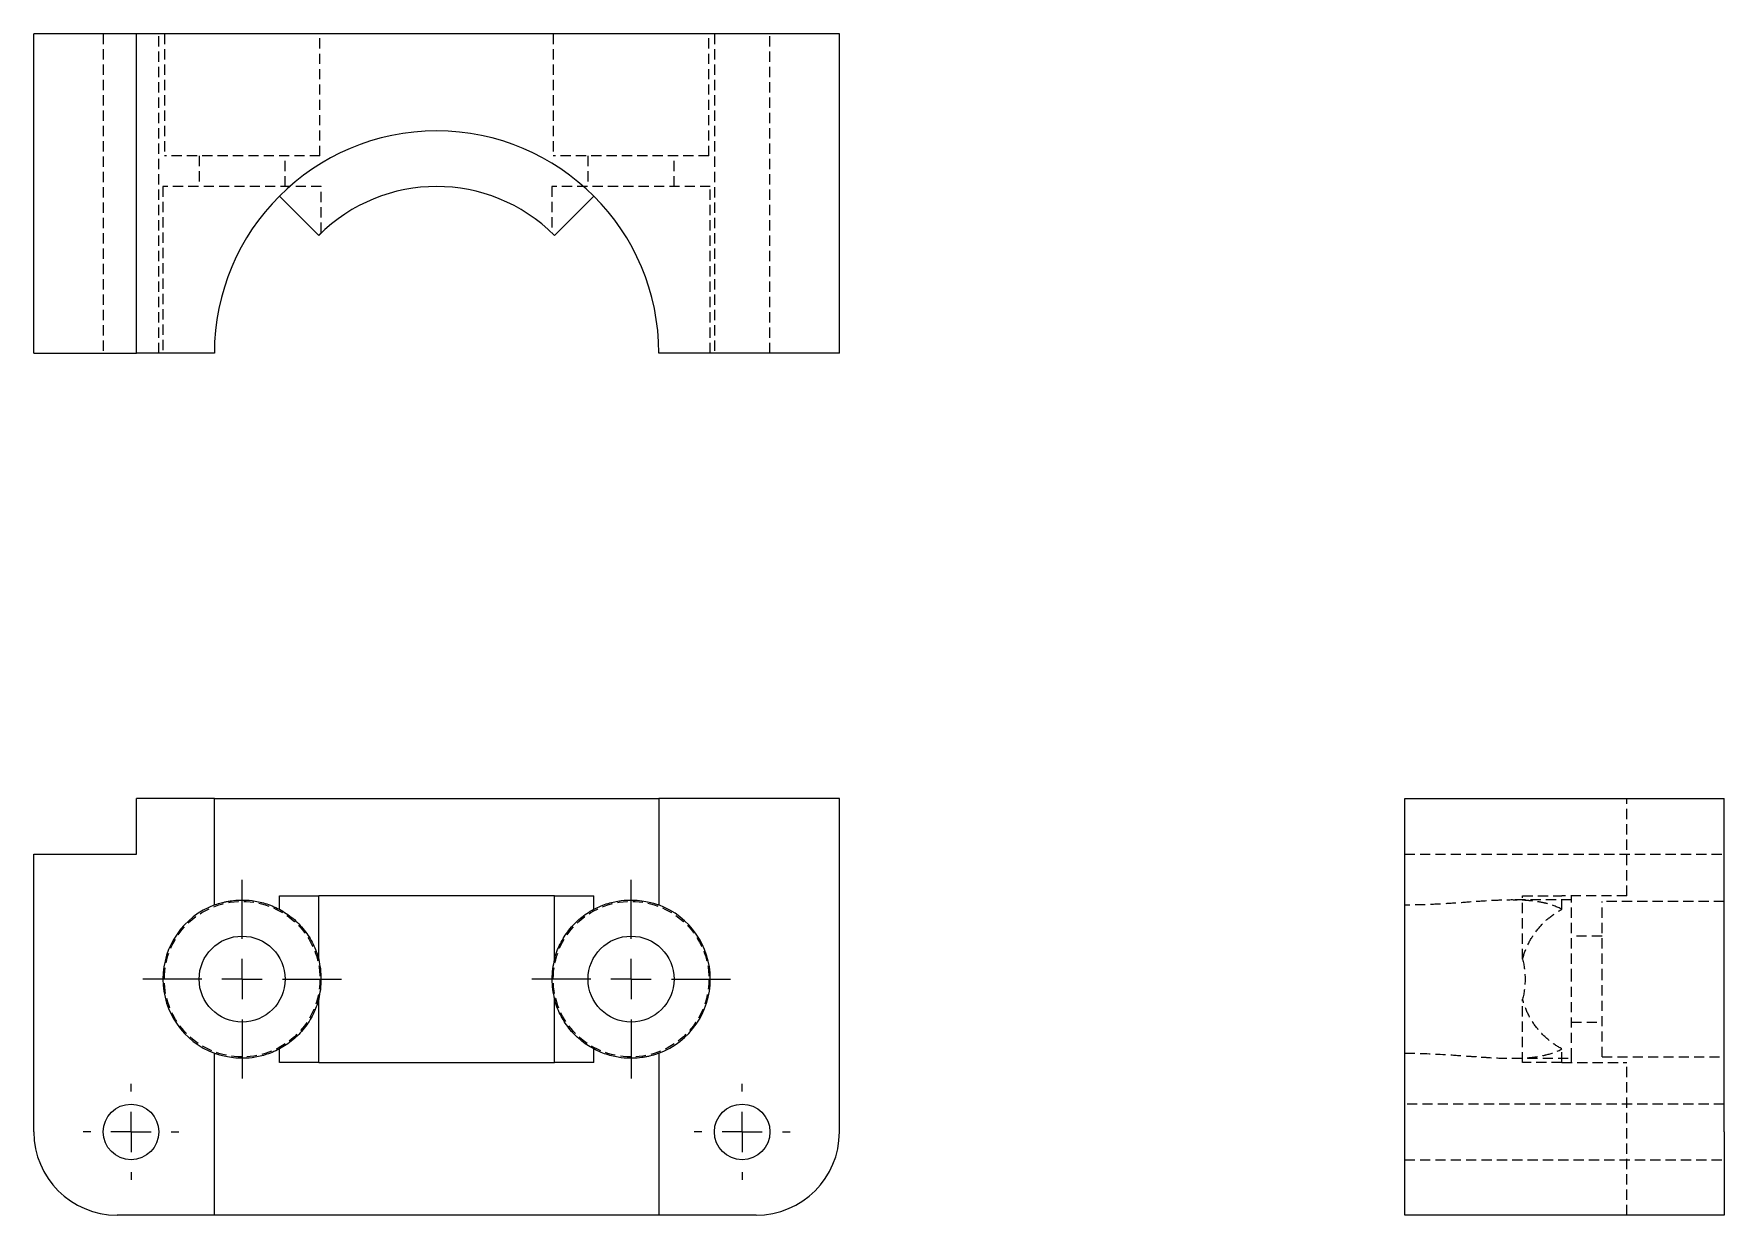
# Model space of a CAD drawing. Header units: millimetres. Extents: x 33 to 243, y 31 to 178.
import ezdxf

# ---------------------------------------------------------------- set-up
doc = ezdxf.new("R2010")
doc.units = ezdxf.units.MM
doc.linetypes.add('HIDDEN', pattern=[1.905, 1.27, -0.635])
doc.layers.add('10', color=7, linetype='Continuous')

# ---------------------------------------------------------------- blocks, each defined once
blk = doc.blocks.new('SW_CENTERMARKSYMBOL_0')
at = {"layer": '10', "color": 0}
for p, q in [((0, 5), (0, 12.33)), ((0, 0), (0, 2.5)), ((-5, 0), (-12.33, 0)), ((0, 0), (-2.5, 0)), ((0, 0), (0, -2.5)), ((0, 0), (2.5, 0)), ((5, 0), (12.33, 0)), ((0, -5), (0, -12.33))]:
    blk.add_line(p, q, dxfattribs=at)
blk = doc.blocks.new('SW_CENTERMARKSYMBOL_1')
at = {"layer": '10', "color": 0}
for p, q in [((0, 5), (0, 12.33)), ((0, 0), (0, 2.5)), ((-5, 0), (-12.33, 0)), ((0, 0), (-2.5, 0)), ((0, 0), (0, -2.5)), ((0, 0), (2.5, 0)), ((5, 0), (12.33, 0)), ((0, -5), (0, -12.33))]:
    blk.add_line(p, q, dxfattribs=at)
blk = doc.blocks.new('SW_CENTERMARKSYMBOL_2')
at = {"layer": '10', "color": 0}
for p, q in [((0, 5), (0, 5.95)), ((0, 0), (0, 2.5)), ((-5, 0), (-5.95, 0)), ((0, 0), (-2.5, 0)), ((0, 0), (0, -2.5)), ((0, 0), (2.5, 0)), ((5, 0), (5.95, 0)), ((0, -5), (0, -5.95))]:
    blk.add_line(p, q, dxfattribs=at)
blk = doc.blocks.new('SW_CENTERMARKSYMBOL_3')
at = {"layer": '10', "color": 0}
for p, q in [((0, 5), (0, 5.95)), ((0, 0), (0, 2.5)), ((-5, 0), (-5.95, 0)), ((0, 0), (-2.5, 0)), ((0, 0), (0, -2.5)), ((0, 0), (2.5, 0)), ((5, 0), (5.95, 0)), ((0, -5), (0, -5.95))]:
    blk.add_line(p, q, dxfattribs=at)

msp = doc.modelspace()

# ---------------------------------------------------------------- linework, layer by layer
at = {"color": 7, "linetype": 'Continuous', "lineweight": 25}
for p, q in [((33, 138.17), (33, 177.83)), ((45.76, 177.83), (33, 177.83)), ((133, 177.83), (45.76, 177.83)), ((45.76, 138.17), (45.76, 177.83)), ((133, 138.17), (133, 177.83)), ((63.49, 157.68), (68.37, 152.8)), ((97.63, 152.8), (102.51, 157.68)), ((33, 138.17), (45.76, 138.17)), ((55.41, 138.17), (45.76, 138.17)), ((133, 138.17), (110.59, 138.17)), ((45.76, 75.97), (45.76, 82.86)), ((55.41, 82.86), (45.76, 82.86)), ((55.41, 69.65), (55.41, 82.86)), ((55.41, 82.86), (110.59, 82.86)), ((110.59, 82.86), (110.59, 69.65)), ((133, 82.86), (110.59, 82.86)), ((133, 41.48), (133, 82.86)), ((203.17, 41.48), (203.17, 82.86)), ((203.17, 82.86), (242.83, 82.86)), ((242.83, 41.48), (242.83, 82.86)), ((33, 75.97), (45.76, 75.97)), ((33, 41.48), (33, 75.97)), ((63.49, 69.12), (63.49, 70.79)), ((63.49, 70.79), (68.37, 70.79)), ((68.37, 62.93), (68.37, 70.79)), ((97.63, 70.79), (68.37, 70.79)), ((97.63, 62.93), (97.63, 70.79)), ((97.63, 70.79), (102.51, 70.79)), ((102.51, 69.12), (102.51, 70.79)), ((68.37, 50.1), (68.37, 57.96)), ((97.63, 50.1), (97.63, 57.96)), ((55.41, 31.14), (55.41, 51.25)), ((63.49, 50.1), (63.49, 51.78)), ((102.51, 50.1), (102.51, 51.78)), ((110.59, 51.25), (110.59, 31.14)), ((68.37, 50.1), (63.49, 50.1)), ((68.37, 50.1), (97.63, 50.1)), ((102.51, 50.1), (97.63, 50.1)), ((203.17, 31.14), (203.17, 41.48)), ((242.83, 41.48), (242.83, 31.14)), ((55.41, 31.14), (43.34, 31.14)), ((110.59, 31.14), (55.41, 31.14)), ((122.66, 31.14), (110.59, 31.14)), ((242.83, 31.14), (203.17, 31.14))]:
    msp.add_line(p, q, dxfattribs=at)
at = {"color": 7, "linetype": 'HIDDEN', "lineweight": 18}
for p, q in [((41.62, 177.83), (41.62, 138.17)), ((48.52, 138.17), (48.52, 177.83)), ((49.21, 177.83), (49.21, 162.66)), ((68.52, 162.66), (68.52, 177.83)), ((97.48, 177.83), (97.48, 162.66)), ((116.79, 162.66), (116.79, 177.83)), ((117.48, 177.83), (117.48, 138.17)), ((124.38, 138.17), (124.38, 177.83)), ((68.52, 162.66), (49.21, 162.66)), ((53.52, 162.66), (53.52, 158.86)), ((64.21, 158.86), (64.21, 162.66)), ((116.79, 162.66), (97.48, 162.66)), ((101.79, 162.66), (101.79, 158.86)), ((112.48, 158.86), (112.48, 162.66)), ((68.69, 158.86), (49.03, 158.86)), ((49.03, 158.86), (49.03, 138.17)), ((68.69, 153.11), (68.69, 158.86)), ((116.97, 158.86), (97.31, 158.86)), ((97.31, 158.86), (97.31, 153.11)), ((116.97, 138.17), (116.97, 158.86)), ((230.76, 70.79), (230.76, 82.86)), ((203.17, 75.97), (242.83, 75.97)), ((223.86, 70.28), (216.49, 70.28)), ((216.49, 70.28), (216.49, 70.28)), ((217.8, 62.93), (217.8, 70.79)), ((217.8, 70.79), (222.68, 70.79)), ((222.68, 69.12), (222.68, 70.79)), ((230.76, 70.79), (222.68, 70.79)), ((223.86, 70.28), (223.86, 70.79)), ((223.86, 60.45), (223.86, 70.28)), ((227.66, 60.45), (227.66, 70.1)), ((242.83, 70.1), (227.66, 70.1)), ((227.66, 65.79), (223.86, 65.79)), ((223.86, 50.62), (223.86, 60.45)), ((227.66, 50.79), (227.66, 60.45)), ((217.8, 50.1), (217.8, 57.96)), ((223.86, 55.1), (227.66, 55.1)), ((216.49, 50.62), (223.86, 50.62)), ((222.68, 50.1), (222.68, 51.78)), ((223.86, 50.1), (223.86, 50.62)), ((227.66, 50.79), (242.83, 50.79)), ((222.68, 50.1), (217.8, 50.1)), ((222.68, 50.1), (230.76, 50.1)), ((230.76, 31.14), (230.76, 50.1)), ((242.83, 44.93), (203.17, 44.93)), ((203.17, 38.03), (242.83, 38.03))]:
    msp.add_line(p, q, dxfattribs=at)
for centre in [(58.86, 60.45), (107.14, 60.45)]:
    msp.add_circle(centre, 9.66, dxfattribs=at)
at = {"color": 7, "linetype": 'Continuous', "lineweight": 25}
for centre, radius in [((58.86, 60.45), 5.34), ((107.14, 60.45), 5.34), ((45.07, 41.48), 3.45), ((120.93, 41.48), 3.45)]:
    msp.add_circle(centre, radius, dxfattribs=at)
for centre, radius, start, end in [((83, 138.17), 27.59, 0, 180), ((83, 138.17), 20.69, 45, 135), ((58.86, 60.45), 9.83, 110.541, 249.459), ((107.14, 60.45), 9.83, 290.541, 69.459), ((43.34, 41.48), 10.34, 180, 270), ((122.66, 41.48), 10.34, 270, 0)]:
    msp.add_arc(centre, radius, start, end, dxfattribs=at)
at = {"color": 7, "linetype": 'HIDDEN', "lineweight": 18}
msp.add_open_spline([(68.37, 152.8), (68.58, 153.01), (68.69, 153.11), (68.69, 153.11)], degree=3, dxfattribs=at)
at = {"color": 7, "linetype": 'Continuous', "lineweight": 25}
for points, knots in [([(55.41, 69.65), (55.41, 69.65), (55.59, 69.72), (56.12, 69.89), (56.35, 69.95), (56.74, 70.05), (56.89, 70.08), (57.19, 70.13), (57.36, 70.16), (57.88, 70.23), (58.27, 70.27), (59.12, 70.28), (59.58, 70.26), (60.34, 70.17), (60.6, 70.12), (61.15, 70.01), (61.43, 69.94), (62.29, 69.68), (62.88, 69.44), (63.49, 69.12)], [0, 0, 0, 0, 0.25, 0.25, 0.375, 0.375, 0.4375, 0.4375, 0.5, 0.5, 0.625, 0.625, 0.75, 0.75, 0.8125, 0.8125, 0.875, 0.875, 1, 1, 1, 1]), ([(102.51, 69.12), (103.12, 69.44), (103.71, 69.68), (104.56, 69.94), (104.83, 70.01), (105.38, 70.12), (105.64, 70.16), (106.4, 70.26), (106.87, 70.28), (107.73, 70.27), (108.12, 70.23), (108.81, 70.14), (109.12, 70.08), (109.65, 69.95), (109.87, 69.89), (110.23, 69.78), (110.36, 69.73), (110.54, 69.67), (110.59, 69.65), (110.59, 69.65)], [0, 0, 0, 0, 0.125, 0.125, 0.1875, 0.1875, 0.25, 0.25, 0.375, 0.375, 0.5, 0.5, 0.625, 0.625, 0.75, 0.75, 0.875, 0.875, 1, 1, 1, 1]), ([(63.49, 69.12), (64.07, 68.81), (64.63, 68.43), (65.67, 67.57), (66.15, 67.07), (67, 66), (67.37, 65.41), (67.97, 64.2), (68.2, 63.57), (68.37, 62.93)], [0, 0, 0, 0, 0.25, 0.25, 0.5, 0.5, 0.75, 0.75, 1, 1, 1, 1]), ([(97.63, 62.93), (97.8, 63.57), (98.03, 64.2), (98.63, 65.41), (99, 66), (99.85, 67.07), (100.33, 67.57), (101.37, 68.43), (101.93, 68.81), (102.51, 69.12)], [0, 0, 0, 0, 0.25, 0.25, 0.5, 0.5, 0.75, 0.75, 1, 1, 1, 1]), ([(68.37, 57.96), (68.58, 58.76), (68.69, 59.59), (68.69, 61.3), (68.58, 62.13), (68.37, 62.93)], [0, 0, 0, 0, 0.5, 0.5, 1, 1, 1, 1]), ([(97.63, 62.93), (97.42, 62.13), (97.31, 61.3), (97.31, 59.59), (97.42, 58.76), (97.63, 57.96)], [0, 0, 0, 0, 0.5, 0.5, 1, 1, 1, 1]), ([(68.37, 57.96), (68.2, 57.33), (67.97, 56.7), (67.37, 55.48), (67, 54.9), (66.15, 53.82), (65.67, 53.33), (64.63, 52.46), (64.07, 52.09), (63.49, 51.78)], [0, 0, 0, 0, 0.25, 0.25, 0.5, 0.5, 0.75, 0.75, 1, 1, 1, 1]), ([(102.51, 51.78), (101.93, 52.09), (101.37, 52.46), (100.33, 53.33), (99.85, 53.82), (99, 54.9), (98.63, 55.48), (98.03, 56.7), (97.8, 57.33), (97.63, 57.96)], [0, 0, 0, 0, 0.25, 0.25, 0.5, 0.5, 0.75, 0.75, 1, 1, 1, 1]), ([(63.49, 51.78), (62.88, 51.46), (62.29, 51.22), (61.44, 50.96), (61.17, 50.89), (60.62, 50.78), (60.36, 50.73), (59.6, 50.63), (59.13, 50.62), (58.27, 50.63), (57.88, 50.66), (57.19, 50.76), (56.88, 50.82), (56.35, 50.94), (56.13, 51.01), (55.77, 51.12), (55.64, 51.16), (55.46, 51.23), (55.41, 51.25), (55.41, 51.25)], [0, 0, 0, 0, 0.125, 0.125, 0.1875, 0.1875, 0.25, 0.25, 0.375, 0.375, 0.5, 0.5, 0.625, 0.625, 0.75, 0.75, 0.875, 0.875, 1, 1, 1, 1]), ([(110.59, 51.25), (110.59, 51.25), (110.41, 51.17), (109.88, 51.01), (109.65, 50.94), (109.26, 50.85), (109.11, 50.82), (108.81, 50.76), (108.64, 50.73), (108.12, 50.66), (107.73, 50.63), (106.88, 50.61), (106.42, 50.63), (105.66, 50.73), (105.4, 50.77), (104.85, 50.89), (104.57, 50.96), (103.71, 51.22), (103.12, 51.45), (102.51, 51.78)], [0, 0, 0, 0, 0.25, 0.25, 0.375, 0.375, 0.4375, 0.4375, 0.5, 0.5, 0.625, 0.625, 0.75, 0.75, 0.8125, 0.8125, 0.875, 0.875, 1, 1, 1, 1])]:
    msp.add_open_spline(points, degree=3, knots=knots, dxfattribs=at)
at = {"color": 7, "linetype": 'HIDDEN', "lineweight": 18}
for points, knots in [([(222.68, 69.12), (222.07, 69.44), (221.42, 69.68), (220.39, 69.94), (220.04, 70.01), (219.31, 70.12), (218.94, 70.16), (217.81, 70.26), (217.03, 70.28), (215.44, 70.27), (214.62, 70.23), (212.95, 70.14), (212.09, 70.08), (210.35, 69.95), (209.47, 69.89), (207.7, 69.78), (206.81, 69.73), (205, 69.67), (204.09, 69.65), (203.17, 69.65)], [0, 0, 0, 0, 0.125, 0.125, 0.1875, 0.1875, 0.25, 0.25, 0.375, 0.375, 0.5, 0.5, 0.625, 0.625, 0.75, 0.75, 0.875, 0.875, 1, 1, 1, 1]), ([(217.8, 62.93), (217.97, 63.57), (218.2, 64.2), (218.8, 65.41), (219.17, 66), (220.02, 67.07), (220.5, 67.57), (221.54, 68.43), (222.1, 68.81), (222.68, 69.12)], [0, 0, 0, 0, 0.25, 0.25, 0.5, 0.5, 0.75, 0.75, 1, 1, 1, 1]), ([(217.8, 62.93), (218.01, 62.13), (218.11, 61.3), (218.11, 59.59), (218.01, 58.76), (217.8, 57.96)], [0, 0, 0, 0, 0.5, 0.5, 1, 1, 1, 1]), ([(222.68, 51.78), (222.1, 52.09), (221.54, 52.46), (220.5, 53.33), (220.02, 53.82), (219.17, 54.9), (218.8, 55.48), (218.2, 56.7), (217.97, 57.33), (217.8, 57.96)], [0, 0, 0, 0, 0.25, 0.25, 0.5, 0.5, 0.75, 0.75, 1, 1, 1, 1]), ([(203.17, 51.25), (205.01, 51.25), (206.81, 51.17), (209.46, 51.01), (210.34, 50.94), (211.64, 50.85), (212.08, 50.82), (212.93, 50.76), (213.36, 50.73), (214.61, 50.66), (215.43, 50.63), (217.01, 50.61), (217.79, 50.63), (218.91, 50.73), (219.28, 50.77), (220.02, 50.89), (220.37, 50.96), (221.42, 51.22), (222.07, 51.45), (222.68, 51.78)], [0, 0, 0, 0, 0.25, 0.25, 0.375, 0.375, 0.4375, 0.4375, 0.5, 0.5, 0.625, 0.625, 0.75, 0.75, 0.8125, 0.8125, 0.875, 0.875, 1, 1, 1, 1])]:
    msp.add_open_spline(points, degree=3, knots=knots, dxfattribs=at)

# ---------------------------------------------------------------- block references
at = {"layer": '10'}
for name, p in [('SW_CENTERMARKSYMBOL_1', (58.86, 60.45)), ('SW_CENTERMARKSYMBOL_0', (107.14, 60.45)), ('SW_CENTERMARKSYMBOL_2', (45.07, 41.48)), ('SW_CENTERMARKSYMBOL_3', (120.93, 41.48))]:
    msp.add_blockref(name, p, dxfattribs=at)

doc.saveas('drawing.dxf')
